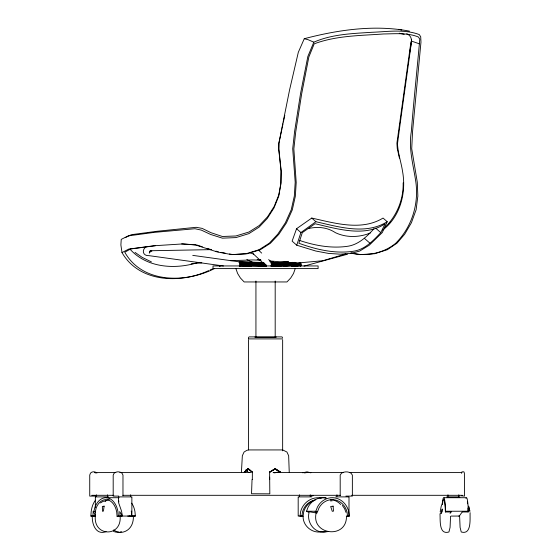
<?xml version="1.0" encoding="UTF-8"?>
<svg xmlns="http://www.w3.org/2000/svg" width="560" height="560" viewBox="0 0 560 560"><rect width="100%" height="100%" fill="white"/><g stroke="black" fill="none" stroke-linecap="round" stroke-linejoin="round"><path stroke-width="0.84" d="M450.555 516.425L450.079 527.436L448.924 532C438.69 535.122 440.447 519.953 439.985 513.765M459.025 515.907L459.088 516.39L462.448 511.602M270.501 261.408C273.154 262.605 278.628 262.262 279.02 266.259L271.152 266.028L273.196 266.259L273.602 263.942L274.813 262.787L288.519 261.821M276.724 266.42C277.396 263.144 274.141 261.744 271.271 262.409M250.299 470.281L248.486 468.825L245.042 472.22L244.195 472.15L247.793 468.748L252.364 472.164L252.322 479.647M252.035 479.598L251.538 493.752L269.822 493.836L269.619 472.164L275.359 468.748L280.602 472.15L279.986 472.22L274.981 468.825L269.542 472.22M239.785 266.469L240.002 263.326L239.421 261.849L192.752 255.374M241.43 472.15L242.34 455.77L244.041 452.06L246.701 450.422L248.297 449.932L282.73 449.932L286.958 452.06L288.652 455.77L289.24 472.164M150.115 250.782L149.282 253.099L151.228 250.565L150.661 251.048M95.06 516.306L91.812 516.306L91.84 515.907M91.812 516.306L90.867 516.054L91.175 511.553A18.69 9.345 -90 0 1 95.529 500.206M403.158 182.861C403.585 199.619 396.732 216.083 384.671 227.696M131.726 516.082L131.327 516.054L131.691 511.287L131.145 511.189M120.155 516.425C121.66 537.439 93.632 536.739 95.284 516.425M133.385 516.425C133.707 528.15 125.146 535.283 113.484 531.468M229.502 253.96L232.932 254.604L247.296 253.736L260.211 249.788L270.396 243.292L278.817 234.304L286.44 222.894L292.271 209.944L295.33 196.315L296.205 182.49L293.853 148.911L295.736 131.852L301.665 93.828L308.854 56.945L314.223 43.82C336.392 35.546 360.36 35.658 383.649 33.964C395.157 33.824 407.554 32.55 418.418 37.009L419.776 39.151C417.109 69.825 413.686 100.989 411.292 131.852C408.373 149.016 413.546 165.655 415.905 182.49C418.887 204.582 411.558 227.542 395.661 243.292C383.362 253.498 366.128 256.711 350.721 253.085M263.095 266.651L262.766 264.278L263.529 262.843M309.071 512.393C306.663 521.304 313.131 531.958 322.812 532M316.302 512.393C310.275 534.856 346.71 539.784 346.472 516.425M399.427 158.109L397.271 148.54L396.907 143.255L410.963 41.804L411.558 41.111L411.362 39.613M321.482 497.987A18.69 18.277 -90 0 0 300.65 511.553L300.048 516.054L301.903 516.306L302.463 512.05A16.772 16.408 -90 0 1 315.735 499.828M271.117 266.413C273.434 264.012 270.746 260.939 268.611 259.616M419.363 43.82L411.558 41.111C406.924 75.327 402.01 109.515 397.481 143.745C397.915 153.307 401.247 162.435 402.633 171.878C406.378 192.934 400.169 216.958 382.585 230.153M409.409 54.516L411.558 41.111M297.752 266.511L297.059 265.125L297.003 262.738M300.706 266.413L301.091 264.992L300.622 262.619L298.907 262.745M440.188 511.819L441.161 506.506L442.596 502.397M281.946 128.863L278.964 143.003L278.81 148.785L281.141 170.499L280.945 182.735L278.817 194.845L274.204 206.395L267.554 216.797L259.329 225.484L248.948 232.022L235.83 235.977L222.383 236.488L211.001 232.701L202.118 228.382L196.182 227.304L156.898 231.294L131.362 234.689L125.216 237.643M282.121 128.03L283.01 123.781M283.36 122.087L284.788 115.29M451.066 511.602L451.08 511.973L445.389 511.973L445.529 511.427M451.08 511.973L450.072 513.408M462.462 511.973L468.153 511.973L468.153 507.045A18.69 1.953 -90 0 0 465.962 498.344M461.468 473.109L461.965 471.835L463.904 471.835L464.394 473.109L464.555 496.097L461.3 495.838M95.319 511.973L96.145 508.004A16.772 11.221 -90 0 1 107.324 499.765A16.772 11.221 -90 0 1 116.704 512.05L117.082 516.306L121.331 516.306L121.296 515.907M95.039 511.973L93.856 511.238L95.032 507.045A18.69 12.502 -90 0 1 107.492 497.861A18.69 12.502 -90 0 1 117.936 511.553L118.349 516.054L117.082 516.306M296.744 245.203L300.923 232.547L315.903 221.718C338.751 226.877 365.75 235.214 387.219 221.718L383.047 218.064C361.473 231.315 334.635 223.097 311.738 218.064L296.562 228.718L292.11 241.136L296.744 245.203L315.77 251.027L328.433 253.407L340.354 254.191L350.987 253.407L359.758 251.027L369.257 245.203L382.291 232.547L387.219 221.718M295.232 268.597L293.51 273.49L290.717 278.005L286.951 281.953L244.167 281.953L240.408 278.005L237.615 273.49L235.893 268.597M325.885 497.987A18.69 17.073 -90 0 0 308.133 507.045L306.523 511.238L308.14 511.973L308.28 511.602M308.14 511.973L310.611 511.602M315.672 512.218L315.266 511.602M315.126 511.973L317.45 511.973L318.955 508.004A16.772 15.323 -90 0 1 334.229 499.765A16.772 15.323 -90 0 1 347.025 512.05L347.543 516.306L349.279 516.054L348.712 511.553A18.69 17.073 -90 0 0 334.453 497.861A18.69 17.073 -90 0 0 317.443 507.045L315.833 511.238L306.523 511.238M131.866 516.082L122.381 516.054L121.555 511.189L118.664 502.901L118.846 501.018M351.05 252.959L360.213 254.618L374.619 253.715L387.261 249.732L396.963 243.208L404.691 234.199L411.404 222.754L416.122 209.755L417.851 196.063L417.291 182.189L411.719 148.722L412.545 131.677L420.966 42.189L420.7 36.75L419.237 34.559C404.194 28.91 387.366 31.745 371.672 32.298C352.184 33.579 331.968 34.188 313.824 42.189L307.853 56.476L300.531 93.611L294.581 131.677L292.712 148.722L295.197 182.189L294.322 196.063L291.249 209.755L285.39 222.754L277.746 234.199L269.29 243.208L259.07 249.732L246.12 253.715L231.7 254.618L217.084 251.909L195.468 244.944L181.65 243.922M409.507 31.143C374.654 24.528 338.24 29.792 304.262 38.71L298.312 52.311L289.597 89.81L278.817 143.437L278.761 149.569L281.12 171.717L280.882 184.086L278.705 196.294L273.994 207.942L267.302 218.414L259.14 227.108L248.885 233.632L235.893 237.601L222.404 238.161L210.651 234.458L201.285 230.104L194.971 228.725L154.441 232.358L128.261 235.879L121.226 239.379L120.89 244.951L121.989 252.581C139.223 282.506 180.103 283.913 208.579 270.634M380.786 232.631L385.126 223.734C364.623 237.468 337.141 228.816 315.07 223.734L302.302 232.631L298.879 243.236C315.931 249.473 334.208 253.827 352.443 251.384C364.49 250.019 372.953 240.94 380.786 232.631L375.739 228.207M269.703 479.612L269.647 477.162M263.529 262.479L239.421 261.849L239.001 262.318L264.18 263.018M461.671 472.941L461.909 472.591L349.314 472.577M146.321 246.624C141.267 249.956 142.863 256.158 149.086 255.661L223.433 265.972M388.577 224L390.698 221.515M299.691 240.485C314.776 245.546 330.862 248.5 346.766 246.407C358.169 245.07 366.548 236.887 373.912 228.837M244.79 472.199L248.283 468.804L252.581 472.199M244.391 472.164L248.283 468.804M100.506 502.929L103.026 501.375L105.721 500.843M269.57 472.199L275.359 468.748M269.619 472.164L275.275 468.769L280.462 472.164M121.989 252.581L128.702 249.095L153.993 245.756L182.833 243.922L195.818 244.881M272.174 263.473L274.022 262.808L287.966 261.933M151.186 250.817L151.858 250.523L149.982 251.342L152.985 250.698L211.449 249.627M214.627 268.513C185.864 283.213 142.464 283.71 124.789 252.231L130.592 248.976L155.267 245.756M219.31 266.441L221.655 265.405M210.147 269.948L212.506 268.912M302.778 472.808L307.027 471.835L310.87 472.808M345.884 253.897L322.819 260.729L297.311 263.053M370.3 233.009C359.149 237.517 346.465 237.86 335.475 232.701C327.313 227.276 317.681 226.366 308.287 228.578M304.038 266.112L347.487 254.212M106.113 531.643C96.033 535.486 91.973 524.335 92.274 516.425M120.169 532L121.513 531.643M196.735 262.871C174.195 269.668 146.524 267.603 129.983 249.158M131.712 503.174A18.69 12.502 -90 0 1 134.946 511.553L135.359 516.054L127.708 516.054M120.904 516.39L121.331 516.306M274.981 468.825L280.168 472.199M304.458 472.941L306.607 472.591M328.692 531.468L325.01 532L319.648 531.678M321.811 531.678C312.515 533.862 302.855 525.987 303.086 516.425M323.141 532L325.507 531.678M95.564 516.054L90.867 516.054M191.17 263.844L201.775 262.815M459.116 516.054L450.996 516.082M273.196 266.259L301.07 264.173M295.064 262.36L273.602 263.942L272.111 263.774L277.907 263.942L270.494 261.499L276.122 262.976L271.159 262.843M296.338 262.934L272.153 264.509M300.909 263.368L273.217 265.433L271.222 265.209L278.908 265.433L271.929 263.368M283.794 266.273L301.091 264.992M293.993 266.266L300.965 265.755M287.91 262.01L274.358 262.976L271.334 262.661M288.519 262.311L273.945 263.375L271.278 263.088M230.321 260.701L252.504 259.931L261.1 260.183M288.372 262.192L275.723 263.039L271.46 262.626L273.035 263.039L271.327 262.997M293.034 262.36L276.115 263.473L271.138 263.004M296.149 262.794L276.43 264.068L271.558 263.627M296.877 263.501L276.64 264.796L271.831 264.362M296.898 264.313L276.745 265.594L271.145 265.097M279.265 266.259L297.059 265.125M291.291 266.266L297.353 265.874M300.384 516.082L301.175 516.054L300.048 516.054M248.549 472.276L249.193 472.269M213.605 268.597L318.101 268.597L318.101 265.944L213.017 265.944L213.017 268.597M248.948 338.898L282.177 338.898M115.787 472.584L94.584 472.591L95.69 472.941M119.896 472.591L251.139 472.57M343.154 472.591L273.133 472.57L275.079 472.906M91.721 495.306L113.785 495.306M122.885 495.306L340.501 495.306M351.631 495.306L462.49 495.306M95.732 496.097L89.733 496.097L89.733 475.104L90.496 473.109C92.134 471.338 95.249 471.345 96.887 473.109M118.797 496.097L113.19 496.097L113.19 475.104L114.205 473.109C116.424 471.387 119.735 471.387 121.954 473.109L122.976 475.104L122.976 495.81M310.247 496.097L313.117 495.81M345.884 496.097L352.366 496.097L352.366 475.104L350.973 473.109C348.096 471.443 344.47 471.45 341.586 473.109L340.193 475.104L340.193 495.81M95.34 496.895L108.696 496.895M118.524 496.895L131.866 496.895M298.186 496.895L311.521 496.895M335.713 496.895L348.999 496.895M446.747 496.895L460.033 496.895M106.155 497.707L119.119 497.707M444.094 497.707L466.074 497.707M330.246 500.843L332.15 500.843M93.856 511.238L94.241 511.238M468.342 511.238L445.578 511.238L445.396 507.045A18.69 1.953 -90 0 0 442.323 503.174M118.349 516.054L122.381 516.054M131.327 516.054L135.359 516.054M349.279 516.054L347.067 516.054L347.76 516.082M298.186 516.082L302.792 516.082M346.283 516.082L348.999 516.082M301.903 516.306L303.093 516.306L303.653 512.05A16.772 16.408 -90 0 1 314.433 500.437M276.899 472.269L278.019 472.276M240.002 263.326L264.698 263.907M240.03 264.075L265.902 264.677M240.002 264.887L266.616 265.496M239.918 265.699L264.971 266.28M239.792 262.213L263.655 262.808M239.918 262.689L264.327 263.284M271.439 262.738L275.072 262.787L271.432 262.437M239.211 261.982L263.389 262.633M271.124 263.207L277.088 263.375L270.494 261.499M239.652 262.864L264.425 263.564M240.359 263.557L265.489 264.271M271.551 264.446L278.53 264.642L271.621 262.619M240.219 264.327L266.056 265.062M240.135 265.146L265.986 265.881M239.253 265.93L251.391 266.273M285.411 262.185L269.85 260.974M260.491 259.791L257.152 259.539L260.533 259.924M271.068 265.916L275.107 266.28M263.06 263.508L264.754 263.697M262.766 264.278L265.3 264.558M262.668 265.097L266.063 265.468M262.78 265.902L266.203 266.28M316.981 513.079L310.471 511.973M252.364 472.164L247.793 468.748M220.934 252.357L225.218 253.162M118.937 532L116.242 531.468L113.729 529.914M399.266 33.229L404.187 34.307M398.615 29.309L401.786 30.03M304.262 38.71L308.126 39.704L313.824 42.189M269.829 261.688L274.022 262.808M250.32 252.896L253.715 254.142M272.027 264.173L279.02 266.259M271.922 264.992L276.08 266.231M271.614 265.755L273.28 266.245M207.193 248.395L211.183 249.634M215.971 251.132L218.365 251.874M196.686 244.944L202.356 246.82M315.833 511.238L317.45 511.973M246.848 259.602L261.065 266.28M151.431 261.912L142.268 257.446L135.037 252.399M364.315 238.266L369.985 243.236M311.738 218.064L315.903 221.718M296.562 228.718L300.923 232.547M258.538 250.138L261.688 253.099M253.162 253.722L266.14 265.93M245.945 469.882L247.114 471.016M246.12 469.903L247.268 471.03M246.47 469.931L247.59 471.065M246.687 469.952L247.793 471.086M468.734 506.156L469.854 511.287L469.063 507.801M342.307 505.407L344.568 508.634L345.989 512.393M265.958 265.125L266.266 265.874M134.05 515.907L134.085 516.306M129.801 515.907L129.836 516.306M470.099 512.666C469.826 519.043 471.8 535.066 461.244 532L460.096 527.436L459.62 516.425M467.985 508.004L468.153 511.973M445.389 511.973L445.221 508.004A16.772 1.75 -90 0 0 442.463 504.532M458.801 494.823L458.801 496.503M447.979 494.823L447.979 496.503M348.999 497.294L348.999 515.634M336.945 494.823L336.945 496.503M310.289 494.823L310.289 496.503M299.418 494.823L299.418 496.503M298.186 497.294L298.186 515.648M282.646 338.072L282.03 336.889L249.095 336.889L248.479 337.512L248.479 338.898M282.646 339.696L282.646 450.835M276.08 336.889L276.08 337.33L255.038 337.33L255.038 336.889M275.191 281.008L275.191 337.33M255.934 281.008L255.934 337.33M248.479 339.696L248.479 449.96M131.866 497.294L131.866 515.627M130.627 494.823L130.627 496.503M118.524 497.28L118.524 501.823M107.457 494.823L107.457 496.503M96.579 494.823L96.579 496.503M95.34 497.294L95.34 507.773M95.34 511.259L95.34 515.627M406.7 33.824A161.959 32.263 -36.4 0 1 411.383 39.599M330.694 499.646A16.772 15.323 -90 0 1 340.732 504.532M319.886 497.987A18.69 18.277 -90 0 1 326.242 497.987M467.341 501.865A16.772 1.75 -90 0 1 467.621 503.783M105.147 501.354A16.772 11.221 -90 0 1 109.382 499.653M93.198 511.553L92.918 515.634L95.508 515.613L93.198 511.553M104.132 506.156L103.411 511.105L102.487 511.287L102.354 506.506L104.132 506.156M442.197 509.159L440.86 512.666L440.944 513.765L442.365 511.287L442.197 509.159M333.109 506.156L330.68 506.506L332.255 511.287L333.508 511.105L333.109 506.156M122.262 515.613L120.05 515.634L119.672 511.553L122.262 515.613"/></g></svg>
